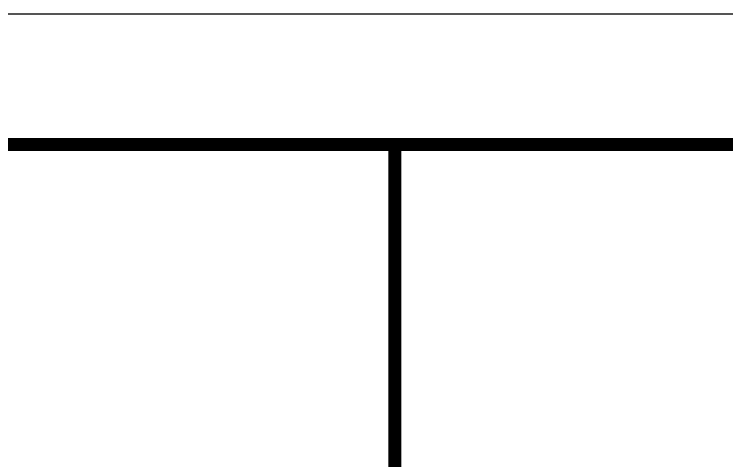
# Model space of a CAD drawing. Extents: x 367348645 to 367600945, y 521264746 to 521442946.
# Drawn here: x 367568174 to 367584598, y 521432663 to 521442946 of the extents above; entities that cross this region are included whole.
import ezdxf

# ---------------------------------------------------------------- set-up
doc = ezdxf.new("R2010")
doc.units = 0
doc.header["$LTSCALE"] = 1000
doc.header["$MEASUREMENT"] = 0
doc.layers.add('0-图框', color=4, linetype='Continuous')
doc.layers.add('PUB_TITLE', color=4, linetype='Continuous')

msp = doc.modelspace()

# ---------------------------------------------------------------- linework, layer by layer
msp.add_lwpolyline([(367356144.58, 521439945.751), (367576944.58, 521439945.751), (367576944.58, 521267745.751), (367356144.58, 521267745.751), (367356144.58, 521439945.751)])
at = {"layer": '0-图框'}
msp.add_lwpolyline([(367348644.58, 521264745.751), (367600944.58, 521264745.751), (367600944.58, 521442945.751), (367348644.58, 521442945.751)], close=True, dxfattribs=at)
at = {"layer": '0-图框', "const_width": 300}
msp.add_lwpolyline([(367356144.58, 521267745.751), (367597944.58, 521267745.751), (367597944.58, 521439945.751), (367356144.58, 521439945.751)], close=True, dxfattribs=at)
for points in [[(367576944.58, 521267745.751), (367576944.58, 521439945.752)], [(367576944.58, 521267745.751), (367576944.58, 521439945.751)]]:
    msp.add_lwpolyline(points, dxfattribs=at)
at = {"layer": 'PUB_TITLE', "color": 4}
msp.add_lwpolyline([(367348644.58, 521264745.751), (367600944.58, 521264745.751), (367600944.58, 521442945.751), (367348644.58, 521442945.751)], close=True, dxfattribs=at)
at = {"layer": 'PUB_TITLE', "color": 4, "const_width": 300}
msp.add_lwpolyline([(367356144.58, 521267745.751), (367597944.58, 521267745.751), (367597944.58, 521439945.751), (367356144.58, 521439945.751)], close=True, dxfattribs=at)

doc.saveas('drawing.dxf')
